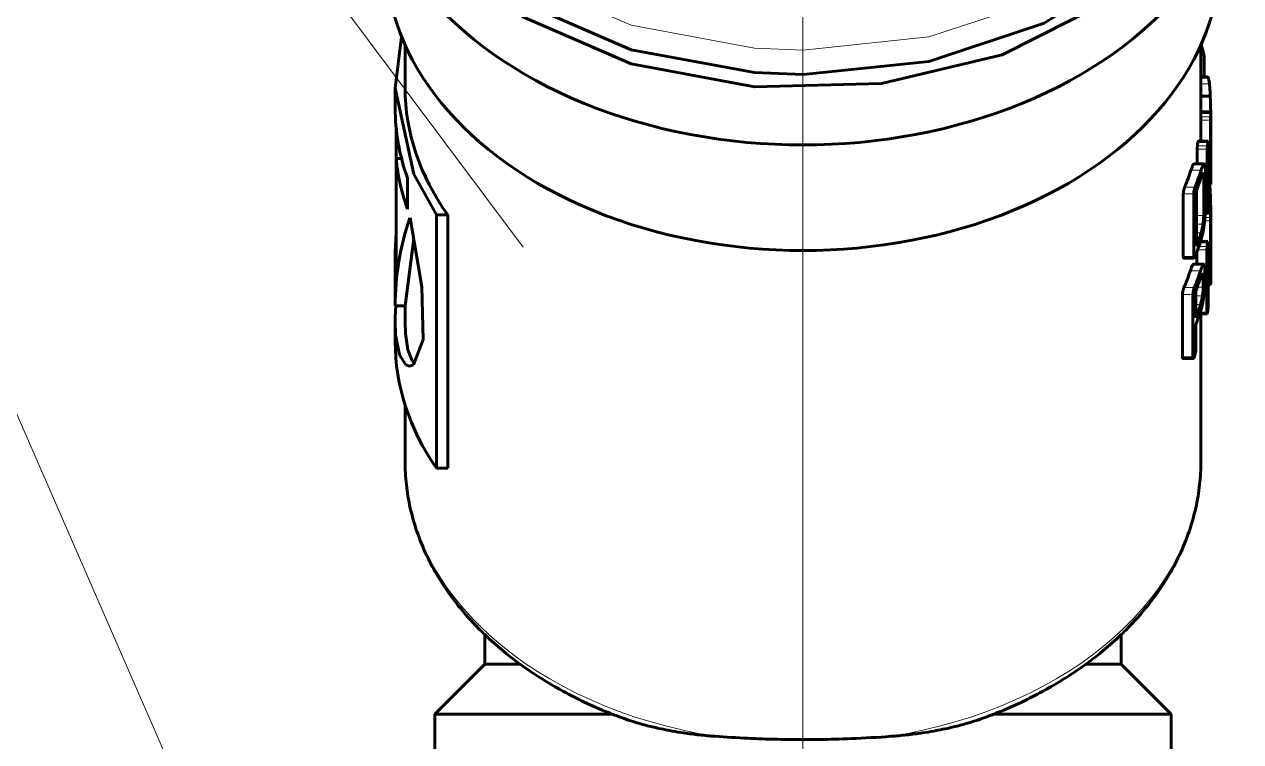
# Model space of a CAD drawing. Header units: millimetres. Extents: x -718 to 68664, y -49984 to -979.
# Drawn here: x 8978 to 9590, y -24023 to -23663 of the extents above; entities that cross this region are included whole.
import ezdxf

# ---------------------------------------------------------------- set-up
doc = ezdxf.new("R2010")
doc.units = ezdxf.units.MM
doc.linetypes.add('K5LT_BASIC', pattern=[0])
doc.linetypes.add('K5LT_THIN', pattern=[0])
doc.layers.add('Text', color=7, linetype='Continuous', lineweight=15)
doc.layers.add('ХВС (В1)_20', color=5, linetype='Continuous', lineweight=25)
doc.layers.add('Системный слой (1)', color=7, linetype='Continuous', true_color=0xc26c6c6c)

# ---------------------------------------------------------------- blocks, each defined once
blk = doc.blocks.new('U657')
at = {"layer": 'Системный слой (1)', "color": 150, "linetype": 'K5LT_BASIC', "lineweight": 60, "true_color": 0x0080ff}
for p, q in [((780.031, 160.318), (775.555, 159.388)), ((775.555, 159.388), (771.457, 156.675)), ((771.457, 156.675), (768.084, 152.409)), ((768.084, 152.409), (765.722, 146.95)), ((765.722, 146.95), (764.571, 140.762)), ((764.571, 140.762), (764.475, 138.318)), ((764.475, 138.318), (765.133, 131.987)), ((765.133, 131.987), (767.052, 126.192)), ((767.052, 126.192), (770.068, 121.423)), ((770.068, 121.423), (773.928, 118.083)), ((773.928, 118.083), (778.304, 116.455)), ((778.304, 116.455), (780.031, 116.318))]:
    blk.add_line(p, q, dxfattribs=at)
blk = doc.blocks.new('U662')
at = {"layer": 'Системный слой (1)', "color": 7, "linetype": 'K5LT_THIN', "lineweight": 18}
for p, q in [((781.263, 160.318), (776.786, 159.388)), ((776.786, 159.388), (772.688, 156.675)), ((772.688, 156.675), (769.316, 152.409)), ((769.316, 152.409), (766.954, 146.95)), ((766.954, 146.95), (765.803, 140.762)), ((765.803, 140.762), (765.706, 138.318)), ((765.706, 138.318), (766.364, 131.987)), ((766.364, 131.987), (768.283, 126.192)), ((768.283, 126.192), (771.299, 121.423)), ((771.299, 121.423), (775.159, 118.083)), ((775.159, 118.083), (779.535, 116.455)), ((779.535, 116.455), (781.263, 116.318))]:
    blk.add_line(p, q, dxfattribs=at)
blk = doc.blocks.new('U720')
at = {"layer": 'Системный слой (1)', "color": 150, "linetype": 'K5LT_BASIC', "lineweight": 60, "true_color": 0x0080ff}
for p, q in [((745.03, 158.318), (747.882, 158.318)), ((763.796, 158.318), (765.958, 158.318))]:
    blk.add_line(p, q, dxfattribs=at)
blk = doc.blocks.new('U721')
at = {"layer": 'Системный слой (1)', "color": 150, "linetype": 'K5LT_BASIC', "lineweight": 60, "true_color": 0x0080ff}
for p, q in [((745.03, 118.318), (752.456, 118.318)), ((762.596, 118.318), (765.958, 118.318))]:
    blk.add_line(p, q, dxfattribs=at)
blk = doc.blocks.new('U725')
at = {"layer": 'Системный слой (1)', "color": 150, "linetype": 'K5LT_BASIC', "lineweight": 60, "true_color": 0x0080ff}
for p, q in [((734.858, 154.318), (734.858, 152.532)), ((734.858, 124.104), (734.858, 122.318))]:
    blk.add_line(p, q, dxfattribs=at)
blk = doc.blocks.new('U726')
at = {"layer": 'Системный слой (1)', "color": 150, "linetype": 'K5LT_BASIC', "lineweight": 60, "true_color": 0x0080ff}
for p, q in [((779.324, 160.318), (774.848, 159.388)), ((779.678, 160.313), (779.324, 160.318)), ((774.848, 159.388), (770.75, 156.675)), ((770.75, 156.675), (767.377, 152.409)), ((767.377, 152.409), (765.015, 146.95)), ((765.015, 146.95), (763.864, 140.762)), ((763.864, 140.762), (764.021, 134.367)), ((764.021, 134.367), (765.472, 128.306)), ((765.472, 128.306), (768.096, 123.092)), ((768.096, 123.092), (771.669, 119.167)), ((771.669, 119.167), (775.89, 116.861)), ((775.89, 116.861), (779.324, 116.318)), ((779.324, 116.318), (779.678, 116.324))]:
    blk.add_line(p, q, dxfattribs=at)
blk = doc.blocks.new('U727')
at = {"layer": 'Системный слой (1)', "color": 150, "linetype": 'K5LT_BASIC', "lineweight": 60, "true_color": 0x0080ff}
for p, q in [((762.85, 117.829), (762.596, 117.826)), ((763.118, 117.835), (762.85, 117.829)), ((763.39, 117.844), (763.118, 117.835))]:
    blk.add_line(p, q, dxfattribs=at)
blk = doc.blocks.new('U728')
at = {"layer": 'Системный слой (1)', "color": 150, "linetype": 'K5LT_BASIC', "lineweight": 60, "true_color": 0x0080ff}
for p, q in [((759.675, 118.092), (759.85, 118.097)), ((759.85, 118.097), (759.958, 118.116)), ((759.958, 118.116), (759.992, 118.147)), ((759.992, 118.147), (759.992, 118.148))]:
    blk.add_line(p, q, dxfattribs=at)
blk = doc.blocks.new('U729')
at = {"layer": 'Системный слой (1)', "color": 150, "linetype": 'K5LT_BASIC', "lineweight": 60, "true_color": 0x0080ff}
for p, q in [((756.016, 117.955), (756.047, 117.958)), ((756.047, 117.958), (756.073, 117.961)), ((756.073, 117.961), (756.085, 117.965)), ((756.083, 117.967), (756.08, 117.968)), ((756.084, 117.966), (756.083, 117.967)), ((756.085, 117.965), (756.084, 117.966))]:
    blk.add_line(p, q, dxfattribs=at)
blk = doc.blocks.new('U730')
at = {"layer": 'Системный слой (1)', "color": 150, "linetype": 'K5LT_BASIC', "lineweight": 60, "true_color": 0x0080ff}
for p, q in [((757.473, 117.821), (757.51, 117.821)), ((757.51, 117.821), (757.535, 117.821)), ((757.535, 117.821), (757.544, 117.821)), ((757.544, 117.821), (757.542, 117.822))]:
    blk.add_line(p, q, dxfattribs=at)
blk = doc.blocks.new('U731')
at = {"layer": 'Системный слой (1)', "color": 150, "linetype": 'K5LT_BASIC', "lineweight": 60, "true_color": 0x0080ff}
for p, q in [((759.333, 118.178), (759.431, 118.181)), ((759.431, 118.181), (759.491, 118.193)), ((759.491, 118.193), (759.509, 118.213)), ((759.509, 118.213), (759.509, 118.213))]:
    blk.add_line(p, q, dxfattribs=at)
blk = doc.blocks.new('U732')
at = {"layer": 'Системный слой (1)', "color": 150, "linetype": 'K5LT_BASIC', "lineweight": 60, "true_color": 0x0080ff}
for p, q in [((750.224, 118.71), (750.215, 118.699)), ((750.251, 118.717), (750.224, 118.71)), ((750.292, 118.719), (750.251, 118.717))]:
    blk.add_line(p, q, dxfattribs=at)
blk.add_arc((750.228, 118.699), 0.0139, 181.42736, 206.19226, dxfattribs=at)
blk = doc.blocks.new('U733')
at = {"layer": 'Системный слой (1)', "color": 150, "linetype": 'K5LT_BASIC', "lineweight": 60, "true_color": 0x0080ff}
for p, q in [((755.267, 118.672), (755.255, 118.661)), ((755.255, 118.661), (755.267, 118.645)), ((755.298, 118.677), (755.267, 118.672)), ((755.267, 118.645), (755.299, 118.626)), ((755.341, 118.679), (755.298, 118.677)), ((755.299, 118.626), (755.341, 118.608))]:
    blk.add_line(p, q, dxfattribs=at)
blk = doc.blocks.new('U734')
at = {"layer": 'Системный слой (1)', "color": 150, "linetype": 'K5LT_BASIC', "lineweight": 60, "true_color": 0x0080ff}
for p, q in [((757.518, 117.993), (757.509, 117.989)), ((757.509, 117.989), (757.509, 117.988)), ((757.509, 117.988), (757.509, 117.987)), ((757.509, 117.987), (757.51, 117.986)), ((757.545, 117.996), (757.518, 117.993)), ((757.586, 117.997), (757.545, 117.996))]:
    blk.add_line(p, q, dxfattribs=at)
blk = doc.blocks.new('U735')
at = {"layer": 'Системный слой (1)', "color": 150, "linetype": 'K5LT_BASIC', "lineweight": 60, "true_color": 0x0080ff}
for p, q in [((754.871, 118.127), (754.914, 118.137)), ((754.914, 118.137), (754.94, 118.151)), ((754.94, 118.151), (754.949, 118.167)), ((754.949, 118.167), (754.948, 118.171))]:
    blk.add_line(p, q, dxfattribs=at)
blk = doc.blocks.new('U736')
at = {"layer": 'Системный слой (1)', "color": 150, "linetype": 'K5LT_BASIC', "lineweight": 60, "true_color": 0x0080ff}
for p, q in [((757.798, 117.825), (757.544, 117.823)), ((758.066, 117.83), (757.798, 117.825)), ((758.337, 117.838), (758.066, 117.83))]:
    blk.add_line(p, q, dxfattribs=at)
blk = doc.blocks.new('U737')
at = {"layer": 'Системный слой (1)', "color": 150, "linetype": 'K5LT_BASIC', "lineweight": 60, "true_color": 0x0080ff}
for p, q in [((762.525, 117.819), (762.562, 117.819)), ((762.562, 117.819), (762.587, 117.819)), ((762.587, 117.819), (762.596, 117.82)), ((762.596, 117.82), (762.595, 117.82))]:
    blk.add_line(p, q, dxfattribs=at)
blk = doc.blocks.new('U738')
at = {"layer": 'Системный слой (1)', "color": 150, "linetype": 'K5LT_BASIC', "lineweight": 60, "true_color": 0x0080ff}
for p, q in [((764.358, 118.003), (764.351, 117.996)), ((764.361, 118.01), (764.358, 118.003)), ((764.351, 117.996), (764.339, 117.989))]:
    blk.add_line(p, q, dxfattribs=at)
blk = doc.blocks.new('U739')
at = {"layer": 'Системный слой (1)', "color": 150, "linetype": 'K5LT_BASIC', "lineweight": 60, "true_color": 0x0080ff}
for p, q in [((752.466, 118.011), (752.456, 118.006)), ((752.456, 118.006), (752.457, 118.005)), ((752.457, 118.005), (752.457, 118.004)), ((752.457, 118.004), (752.458, 118.003)), ((752.493, 118.014), (752.466, 118.011)), ((752.534, 118.015), (752.493, 118.014))]:
    blk.add_line(p, q, dxfattribs=at)
blk = doc.blocks.new('U740')
at = {"layer": 'Системный слой (1)', "color": 150, "linetype": 'K5LT_BASIC', "lineweight": 60, "true_color": 0x0080ff}
for p, q in [((761.068, 117.94), (761.1, 117.943)), ((761.1, 117.943), (761.125, 117.945)), ((761.125, 117.945), (761.137, 117.95)), ((761.135, 117.951), (761.132, 117.953)), ((761.137, 117.95), (761.135, 117.951)), ((761.137, 117.95), (761.137, 117.95))]:
    blk.add_line(p, q, dxfattribs=at)
blk = doc.blocks.new('U741')
at = {"layer": 'Системный слой (1)', "color": 150, "linetype": 'K5LT_BASIC', "lineweight": 60, "true_color": 0x0080ff}
for p, q in [((751.064, 158.818), (752.055, 158.818)), ((752.851, 158.818), (755.568, 158.818)), ((762.806, 158.818), (763.796, 158.818))]:
    blk.add_line(p, q, dxfattribs=at)
blk = doc.blocks.new('U742')
at = {"layer": 'Системный слой (1)', "color": 150, "linetype": 'K5LT_BASIC', "lineweight": 60, "true_color": 0x0080ff}
for p, q in [((750.095, 157.959), (749.949, 157.843)), ((750.643, 158.177), (750.095, 157.959)), ((751.472, 158.299), (750.643, 158.177)), ((752.055, 158.318), (751.472, 158.299))]:
    blk.add_line(p, q, dxfattribs=at)
blk = doc.blocks.new('U743')
at = {"layer": 'Системный слой (1)', "color": 150, "linetype": 'K5LT_BASIC', "lineweight": 60, "true_color": 0x0080ff}
for p, q in [((755.568, 158.818), (754.576, 158.77)), ((756.56, 158.77), (755.568, 158.818))]:
    blk.add_line(p, q, dxfattribs=at)
blk = doc.blocks.new('U744')
at = {"layer": 'Системный слой (1)', "color": 150, "linetype": 'K5LT_BASIC', "lineweight": 60, "true_color": 0x0080ff}
for p, q in [((763.796, 158.818), (759.479, 157.888)), ((766.365, 158.494), (763.796, 158.818)), ((759.479, 157.888), (757.43, 156.736))]:
    blk.add_line(p, q, dxfattribs=at)
blk = doc.blocks.new('U745')
at = {"layer": 'Системный слой (1)', "color": 150, "linetype": 'K5LT_BASIC', "lineweight": 60, "true_color": 0x0080ff}
for p, q in [((750.402, 158.609), (749.892, 158.288)), ((751.396, 158.794), (750.402, 158.609)), ((752.055, 158.818), (751.396, 158.794)), ((752.31, 158.815), (752.055, 158.818)), ((752.575, 158.806), (752.31, 158.815)), ((752.851, 158.791), (752.575, 158.806)), ((749.892, 158.288), (749.828, 158.101)), ((749.828, 158.101), (749.903, 157.897)), ((749.903, 157.897), (751.175, 157.406)), ((753.814, 157.48), (757.284, 158.073)), ((751.175, 157.406), (753.814, 157.48))]:
    blk.add_line(p, q, dxfattribs=at)

msp = doc.modelspace()

# ---------------------------------------------------------------- linework, layer by layer
at = {"layer": 'Text'}
msp.add_line((9369.58, -22177.69), (9369.58, -25764.92), dxfattribs=at)
for points in [[(9228.92, -23774.83), (8742.8, -23126.01)], [(9225.34, -24433.89), (8851.49, -23577.21)]]:
    msp.add_lwpolyline(points, dxfattribs=at)
at = {"layer": 'ХВС (В1)_20', "lineweight": 60}
for p, q in [((9570.86, -23677.36), (9569.65, -23673.25)), ((9571.31, -23689.35), (9571.31, -23680.77)), ((9569.58, -23689.35), (9572.67, -23689.35)), ((9569.58, -23689.57), (9572.98, -23689.57)), ((9569.58, -23699.06), (9574.33, -23699.06)), ((9569.57, -23707), (9569.57, -23707.01)), ((9569.57, -23707), (9574.57, -23707)), ((9574.58, -23739.14), (9574.58, -23707.71)), ((9165.07, -23730.42), (9165.07, -23714.82)), ((9569.48, -23721.59), (9569.48, -23711.13)), ((9574.48, -23736.57), (9574.48, -23711.13)), ((9568.24, -23721.59), (9573.27, -23721.59)), ((9567.75, -23733.04), (9567.75, -23725.67)), ((9572.8, -23757.1), (9572.8, -23725.67)), ((9573.38, -23753.67), (9573.38, -23728.23)), ((9165.07, -23787.2), (9165.07, -23730.42)), ((9167.79, -23730.42), (9165.07, -23730.42)), ((9566.22, -23733.04), (9566.2, -23733.04)), ((9566.22, -23733.04), (9571.3, -23733.04)), ((9170.78, -23755.86), (9170.78, -23740.27)), ((9570.64, -23737.87), (9570.64, -23737.87)), ((9570.99, -23758.97), (9570.99, -23739.63)), ((9571.85, -23755.54), (9571.85, -23736.2)), ((9567.37, -23774.43), (9567.37, -23746.41)), ((9573.38, -23743.16), (9574.49, -23743.16)), ((9573.38, -23743.25), (9574.52, -23743.25)), ((9573.97, -23743.25), (9574, -23743.45)), ((9560.76, -23779.55), (9560.76, -23748.12)), ((9565.98, -23779.55), (9565.98, -23748.12)), ((9573.38, -23749.58), (9574.39, -23749.58)), ((9185.41, -23885.97), (9185.41, -23758.66)), ((9190.99, -23758.66), (9185.41, -23758.66)), ((9190.99, -23885.97), (9190.99, -23758.66)), ((9571.79, -23757.87), (9572.88, -23757.87)), ((9573.01, -23757.52), (9574.55, -23757.52)), ((9574.56, -23789.66), (9574.56, -23758.23)), ((9574.44, -23787.09), (9574.44, -23761.65)), ((9169.58, -23804.44), (9174.02, -23770.53)), ((9567.57, -23783.47), (9567.57, -23777.31)), ((9569.4, -23772.11), (9573.12, -23772.11)), ((9569.43, -23772.11), (9569.43, -23772)), ((9572.62, -23807.62), (9572.62, -23776.19)), ((9560.94, -23780.41), (9566.16, -23780.41)), ((9566.01, -23783.47), (9565.97, -23783.47)), ((9565.97, -23783.47), (9571.06, -23783.47)), ((9566.01, -23783.47), (9571.1, -23783.47)), ((9573.23, -23804.2), (9573.23, -23778.76)), ((9570.37, -23788.39), (9570.37, -23788.39)), ((9571.63, -23791.57), (9571.63, -23785.94)), ((9570.74, -23795), (9570.74, -23790.13)), ((9573.23, -23793.68), (9574.45, -23793.68)), ((9573.23, -23793.78), (9574.48, -23793.78)), ((9560.35, -23830.04), (9560.35, -23798.65)), ((9565.58, -23830.04), (9565.58, -23798.65)), ((9567, -23810.42), (9567, -23796.93)), ((9169.58, -23804.44), (9164.58, -23804.44)), ((9169.58, -23812.41), (9169.58, -23804.44)), ((9568.99, -23808.39), (9572.71, -23808.39)), ((9567, -23826.62), (9567, -23813.83)), ((9560.55, -23830.81), (9565.78, -23830.81)), ((9190.99, -23885.97), (9185.41, -23885.97)), ((9209.58, -23984.38), (9209.58, -23969.46)), ((9529.58, -23984.38), (9529.58, -23969.46)), ((9209.58, -23984.38), (9184.58, -24009.38)), ((9529.58, -23984.38), (9554.58, -24009.38)), ((9184.58, -24009.38), (9184.58, -24049.38)), ((9184.58, -24009.38), (9273.58, -24009.38)), ((9465.59, -24009.38), (9554.58, -24009.38)), ((9554.58, -24009.38), (9554.58, -24049.38))]:
    msp.add_line(p, q, dxfattribs=at)
at = {"layer": 'ХВС (В1)_20', "lineweight": 18}
for p, q in [((9569.58, -23677.36), (9570.86, -23677.36)), ((9569.58, -23680.77), (9571.31, -23680.77)), ((9569.58, -23692.92), (9573.89, -23692.92)), ((9569.5, -23709.5), (9574.5, -23709.5)), ((9569.54, -23707.72), (9574.55, -23707.72)), ((9569.57, -23707.01), (9574.57, -23707.01)), ((9569.48, -23711.13), (9574.48, -23711.13)), ((9568.07, -23722.26), (9573.1, -23722.26)), ((9568.21, -23721.63), (9573.24, -23721.63)), ((9567.75, -23725.67), (9572.8, -23725.67)), ((9567.85, -23724.04), (9572.89, -23724.04)), ((9566.2, -23733.04), (9571.29, -23733.04)), ((9564.6, -23736.25), (9569.73, -23736.25)), ((9569.73, -23739.63), (9570.99, -23739.63)), ((9561.49, -23744.71), (9566.69, -23744.71)), ((9573.38, -23743.45), (9574, -23743.45)), ((9560.76, -23748.12), (9565.98, -23748.12)), ((9567.37, -23758.97), (9570.99, -23758.97)), ((9571.77, -23758.25), (9574.51, -23758.25)), ((9571.82, -23757.1), (9572.8, -23757.1)), ((9573.01, -23757.53), (9574.55, -23757.53)), ((9567.37, -23763.39), (9570.63, -23763.39)), ((9571.49, -23761.65), (9574.44, -23761.65)), ((9571.64, -23760.02), (9574.46, -23760.02)), ((9567.37, -23767.68), (9569.73, -23767.68)), ((9567.99, -23776.19), (9572.62, -23776.19)), ((9568.57, -23774.56), (9572.71, -23774.56)), ((9569.18, -23772.78), (9572.94, -23772.78)), ((9569.38, -23772.16), (9573.09, -23772.16)), ((9560.76, -23779.55), (9565.98, -23779.55)), ((9564.3, -23786.75), (9569.44, -23786.75)), ((9570.37, -23788.39), (9570.37, -23788.39)), ((9561.09, -23795.23), (9566.31, -23795.23)), ((9567.75, -23795), (9570.74, -23795)), ((9569.44, -23790.13), (9570.74, -23790.13)), ((9560.35, -23798.65), (9565.58, -23798.65)), ((9567, -23799.37), (9570.37, -23799.37)), ((9567, -23803.67), (9569.43, -23803.67)), ((9569.25, -23807.62), (9572.62, -23807.62)), ((9560.35, -23830.04), (9565.58, -23830.04))]:
    msp.add_line(p, q, dxfattribs=at)
at = {"layer": 'ХВС (В1)_20', "lineweight": 60}
for centre, major_axis, ratio, start_param, end_param in [((9369.58, -23568), (-220, 0), 0.707107, 0, 3.141593), ((9369.58, -23628.1), (-210, 0), 0.707107, 0, 3.141593), ((9369.58, -23695), (-200, 0), 0.707107, 0, 0.466903), ((9369.58, -23704.9), (-205, 0), 0.707107, 0, 0.246457), ((9369.58, -23742.38), (-205, 0), 0.900046, 3.17309, 3.250764), ((9369.58, -23748.94), (-205, 0), 0.933996, 3.171815, 3.249961), ((9369.58, -23720.5), (-205, 0), 0.707107, 0.068483, 0.246457), ((9369.58, -23704.87), (200, 0), 0.707107, -0.285564, -0.223719), ((9369.58, -23704.87), (205, 0), 0.707107, -0.278411, -0.218173), ((9369.58, -23708.28), (205, 0), 0.707107, -0.266166, -0.218165), ((9369.58, -23743.81), (-205, 0), 0.105763, 3.16735, 3.171815), ((9369.58, -23740.41), (205, 0), 0.537547, -0.025757, -0.020273), ((9369.58, -23804.44), (-205, 0), 0.809289, 6.012699, 6.283185), ((9369.58, -23739.71), (205, 0), 0.707107, -0.278411, -0.218173), ((9369.58, -23736.31), (205, 0), 0.707107, -0.266166, -0.218165), ((9369.58, -23794.09), (-205, 0), 0.900046, 3.179547, 3.257259), ((9369.58, -23800.7), (-205, 0), 0.933996, 3.178271, 3.256455), ((9369.58, -23754.46), (200, 0), 0.707107, -0.292439, -0.230306), ((9369.58, -23754.46), (205, 0), 0.707107, -0.285104, -0.224591), ((9369.58, -23847.56), (0, 366.35), 0.559575, -1.399857, -1.397121), ((9369.58, -23917.89), (0, 779.79), 0.262891, -1.400774, -1.399857), ((9369.58, -23757.87), (205, 0), 0.707107, -0.272861, -0.224779), ((9369.58, -23794.47), (-205, 0), 0.105763, 3.173806, 3.178271), ((9369.58, -23790.23), (205, 0), 0.537547, -0.032213, -0.026728), ((9369.58, -23771.36), (205, 0), 0.707107, -0.272861, -0.224779), ((9369.58, -23774.76), (205, 0), 0.707107, -0.272861, -0.224802), ((9369.58, -23822.31), (-205, 0), 0.707107, 0, 0.454646)]:
    msp.add_ellipse(centre, major_axis=major_axis, ratio=ratio, start_param=start_param, end_param=end_param, dxfattribs=at)
at = {"layer": 'ХВС (В1)_20', "lineweight": 18}
for major_axis, start_param, end_param in [((-200, 0), 0, 1.348049), ((200, 0), 4.935137, 6.283185)]:
    msp.add_ellipse((9369.58, -23882.66), major_axis=major_axis, ratio=0.707107, start_param=start_param, end_param=end_param, dxfattribs=at)
at = {"layer": 'ХВС (В1)_20', "lineweight": 60}
for points, knots in [([(9570.86, -23677.36), (9570.91, -23677.55), (9571, -23677.89), (9571.09, -23678.37), (9571.16, -23678.74), (9571.2, -23679.08), (9571.24, -23679.4), (9571.27, -23679.68), (9571.29, -23679.94), (9571.31, -23680.32), (9571.31, -23680.59), (9571.31, -23680.77)], [0, 0, 0, 0, 2.543696, 4.054479, 5.009695, 6.092528, 7.153958, 7.937966, 8.814073, 9.704177, 12, 12, 12, 12]), ([(9572.98, -23689.57), (9573.01, -23689.57), (9573.13, -23689.61), (9573.31, -23689.89), (9573.49, -23690.49), (9573.64, -23691.14), (9573.77, -23691.96), (9573.86, -23692.63), (9573.89, -23692.92)], [0, 0, 0, 0, 1.064452, 3.750026, 4.989202, 6.252938, 7.887654, 9, 9, 9, 9]), ([(9573.89, -23692.92), (9573.92, -23693.13), (9573.96, -23693.53), (9574.03, -23694.27), (9574.1, -23695.06), (9574.2, -23696.36), (9574.27, -23697.67), (9574.32, -23698.75), (9574.33, -23699.06)], [0, 0, 0, 0, 1.102826, 2.116591, 3.676838, 4.773256, 7.796527, 9, 9, 9, 9]), ([(9569.5, -23709.5), (9569.5, -23709.64), (9569.5, -23709.85), (9569.49, -23710.15), (9569.48, -23710.59), (9569.48, -23710.92), (9569.48, -23711.13)], [0, 0, 0, 0, 1.645394, 2.474411, 3.595864, 7, 7, 7, 7]), ([(9569.54, -23707.72), (9569.54, -23707.81), (9569.54, -23707.98), (9569.53, -23708.27), (9569.52, -23708.56), (9569.51, -23708.98), (9569.51, -23709.29), (9569.5, -23709.5)], [0, 0, 0, 0, 1.568169, 2.751651, 4.144738, 5.451486, 8, 8, 8, 8]), ([(9569.57, -23707.01), (9569.57, -23707.03), (9569.57, -23707.09), (9569.56, -23707.22), (9569.55, -23707.39), (9569.55, -23707.57), (9569.54, -23707.72)], [0, 0, 0, 0, 2.391246, 3.48986, 4.458949, 7, 7, 7, 7]), ([(9574.5, -23709.5), (9574.5, -23709.64), (9574.5, -23709.85), (9574.49, -23710.15), (9574.49, -23710.59), (9574.48, -23710.92), (9574.48, -23711.13)], [0, 0, 0, 0, 1.64535, 2.474343, 3.595792, 7, 7, 7, 7]), ([(9574.55, -23707.72), (9574.54, -23707.8), (9574.54, -23708.01), (9574.53, -23708.33), (9574.52, -23708.67), (9574.51, -23709.05), (9574.51, -23709.33), (9574.5, -23709.5)], [0, 0, 0, 0, 1.425278, 3.307039, 4.630418, 5.84582, 8, 8, 8, 8]), ([(9574.57, -23707.01), (9574.57, -23707.03), (9574.57, -23707.08), (9574.56, -23707.21), (9574.56, -23707.38), (9574.55, -23707.56), (9574.55, -23707.72)], [0, 0, 0, 0, 2.348558, 3.404516, 4.330799, 7, 7, 7, 7]), ([(9568.07, -23722.26), (9568.05, -23722.35), (9568.02, -23722.57), (9567.96, -23722.98), (9567.9, -23723.48), (9567.86, -23723.86), (9567.85, -23724.04)], [0, 0, 0, 0, 1.420944, 3.024451, 5.065312, 7, 7, 7, 7]), ([(9568.21, -23721.63), (9568.18, -23721.73), (9568.13, -23721.91), (9568.08, -23722.17), (9568.07, -23722.26)], [0, 0, 0, 0, 3.469355, 5, 5, 5, 5]), ([(9573.1, -23722.26), (9573.09, -23722.34), (9573.06, -23722.55), (9573.01, -23722.87), (9572.97, -23723.19), (9572.93, -23723.57), (9572.91, -23723.85), (9572.89, -23724.04)], [0, 0, 0, 0, 1.510523, 3.286535, 4.542808, 5.730612, 8, 8, 8, 8]), ([(9573.24, -23721.63), (9573.22, -23721.71), (9573.18, -23721.88), (9573.13, -23722.12), (9573.1, -23722.26)], [0, 0, 0, 0, 2.71056, 5, 5, 5, 5]), ([(9567.85, -23724.04), (9567.83, -23724.18), (9567.81, -23724.46), (9567.78, -23724.89), (9567.76, -23725.31), (9567.75, -23725.55), (9567.75, -23725.67)], [0, 0, 0, 0, 1.665066, 3.365567, 5.145554, 7, 7, 7, 7]), ([(9572.89, -23724.04), (9572.88, -23724.18), (9572.85, -23724.46), (9572.82, -23724.89), (9572.8, -23725.31), (9572.8, -23725.55), (9572.8, -23725.67)], [0, 0, 0, 0, 1.664852, 3.365117, 5.145171, 7, 7, 7, 7]), ([(9566.2, -23733.04), (9566.13, -23733.04), (9566.01, -23733.1), (9565.84, -23733.29), (9565.7, -23733.49), (9565.54, -23733.78), (9565.35, -23734.18), (9565.1, -23734.79), (9564.85, -23735.49), (9564.67, -23736.04), (9564.6, -23736.25)], [0, 0, 0, 0, 2.082279, 3.092152, 4.117345, 5.176457, 6.57186, 7.883338, 9.84757, 11, 11, 11, 11]), ([(9571.29, -23733.04), (9571.23, -23733.04), (9571.1, -23733.1), (9570.91, -23733.31), (9570.74, -23733.59), (9570.59, -23733.89), (9570.33, -23734.47), (9570.04, -23735.27), (9569.79, -23736.05), (9569.73, -23736.25)], [0, 0, 0, 0, 1.64083, 3.064282, 4.256613, 5.124851, 6.001187, 9.01839, 10, 10, 10, 10]), ([(9570.64, -23737.87), (9570.6, -23737.87), (9570.53, -23737.89), (9570.42, -23738.01), (9570.32, -23738.15), (9570.22, -23738.32), (9570.1, -23738.59), (9569.93, -23739.01), (9569.8, -23739.43), (9569.73, -23739.65)], [0, 0, 0, 0, 1.620683, 3.025047, 4.189607, 5.026075, 6.060009, 8.045465, 10, 10, 10, 10]), ([(9574.54, -23742.65), (9574.55, -23742.55), (9574.55, -23742.35), (9574.56, -23741.78), (9574.57, -23741.27), (9574.57, -23740.86)], [0, 0, 0, 0, 1.282526, 2.352049, 6, 6, 6, 6]), ([(9574.57, -23740.86), (9574.57, -23740.69), (9574.57, -23740.43), (9574.58, -23740.08), (9574.58, -23739.83), (9574.58, -23739.6), (9574.58, -23739.36), (9574.58, -23739.22), (9574.58, -23739.14)], [0, 0, 0, 0, 2.566828, 3.771722, 5.150837, 6.366147, 7.417395, 9, 9, 9, 9]), ([(9561.49, -23744.71), (9561.43, -23744.85), (9561.31, -23745.15), (9561.16, -23745.59), (9561.04, -23746), (9560.96, -23746.32), (9560.9, -23746.6), (9560.86, -23746.85), (9560.83, -23747.08), (9560.8, -23747.34), (9560.77, -23747.6), (9560.76, -23747.86), (9560.76, -23748.03), (9560.76, -23748.12)], [0, 0, 0, 0, 2.163288, 4.33835, 5.589383, 6.856485, 7.836821, 8.664021, 9.467708, 10.455216, 11.614508, 12.647784, 14, 14, 14, 14]), ([(9566.69, -23744.71), (9566.61, -23744.91), (9566.49, -23745.22), (9566.36, -23745.63), (9566.29, -23745.88), (9566.23, -23746.12), (9566.15, -23746.46), (9566.08, -23746.86), (9566.01, -23747.4), (9565.98, -23747.81), (9565.98, -23748.07), (9565.98, -23748.12)], [0, 0, 0, 0, 2.659363, 3.768749, 4.33254, 5.108797, 6.140093, 7.442054, 8.808615, 11.339661, 12, 12, 12, 12]), ([(9574, -23743.45), (9574.02, -23743.65), (9574.06, -23744.06), (9574.13, -23744.8), (9574.19, -23745.59), (9574.27, -23746.88), (9574.34, -23748.19), (9574.38, -23749.27), (9574.39, -23749.58)], [0, 0, 0, 0, 1.103215, 2.117334, 3.678106, 4.774684, 7.797109, 9, 9, 9, 9]), ([(9570.63, -23763.39), (9570.69, -23762.98), (9570.78, -23762.29), (9570.88, -23761.32), (9570.94, -23760.59), (9570.97, -23759.95), (9570.99, -23759.44), (9570.99, -23759.12), (9570.99, -23758.97)], [0, 0, 0, 0, 2.254477, 3.777838, 5.478674, 6.6135, 7.878521, 9, 9, 9, 9]), ([(9571.3, -23763.29), (9571.4, -23762.51), (9571.52, -23761.44), (9571.64, -23760.13), (9571.71, -23759.23), (9571.77, -23758.31), (9571.81, -23757.42), (9571.84, -23756.49), (9571.85, -23755.89), (9571.85, -23755.54)], [0, 0, 0, 0, 2.746743, 3.712532, 4.724647, 6.024639, 7.220936, 8.314093, 10, 10, 10, 10]), ([(9572.91, -23757.86), (9572.93, -23757.79), (9572.96, -23757.7), (9573, -23757.56), (9573.03, -23757.45), (9573.05, -23757.35), (9573.08, -23757.24), (9573.09, -23757.16), (9573.1, -23757.1)], [0, 0, 0, 0, 2.944921, 4.268306, 5.644742, 6.794748, 7.717855, 9, 9, 9, 9]), ([(9573.1, -23757.1), (9573.13, -23756.96), (9573.16, -23756.73), (9573.24, -23756.17), (9573.28, -23755.73), (9573.31, -23755.4)], [0, 0, 0, 0, 1.844905, 2.830596, 6, 6, 6, 6]), ([(9573.31, -23755.4), (9573.32, -23755.26), (9573.34, -23755.05), (9573.35, -23754.75), (9573.36, -23754.51), (9573.37, -23754.25), (9573.38, -23753.96), (9573.38, -23753.78), (9573.38, -23753.67)], [0, 0, 0, 0, 1.946392, 2.923351, 4.168485, 5.564325, 6.980058, 9, 9, 9, 9]), ([(9574.51, -23758.25), (9574.51, -23758.33), (9574.5, -23758.53), (9574.49, -23758.86), (9574.48, -23759.2), (9574.47, -23759.57), (9574.47, -23759.85), (9574.46, -23760.02)], [0, 0, 0, 0, 1.425297, 3.306976, 4.630196, 5.845429, 8, 8, 8, 8]), ([(9574.55, -23757.53), (9574.55, -23757.55), (9574.54, -23757.61), (9574.54, -23757.73), (9574.53, -23757.9), (9574.52, -23758.08), (9574.51, -23758.25)], [0, 0, 0, 0, 2.348432, 3.404334, 4.330581, 7, 7, 7, 7]), ([(9569.73, -23771.09), (9569.86, -23770.67), (9570.1, -23769.81), (9570.46, -23768.32), (9570.73, -23766.97), (9571.02, -23765.27), (9571.19, -23764.14), (9571.3, -23763.29)], [0, 0, 0, 0, 1.65335, 3.135278, 4.897556, 5.672289, 8, 8, 8, 8]), ([(9569.73, -23767.68), (9569.81, -23767.4), (9569.98, -23766.83), (9570.2, -23765.87), (9570.43, -23764.73), (9570.56, -23763.89), (9570.63, -23763.39)], [0, 0, 0, 0, 1.716939, 3.321398, 4.808749, 7, 7, 7, 7]), ([(9574.46, -23760.02), (9574.46, -23760.16), (9574.45, -23760.37), (9574.45, -23760.67), (9574.44, -23761.11), (9574.44, -23761.45), (9574.44, -23761.65)], [0, 0, 0, 0, 1.645434, 2.474482, 3.595846, 7, 7, 7, 7]), ([(9572.71, -23774.56), (9572.7, -23774.7), (9572.68, -23774.99), (9572.65, -23775.41), (9572.62, -23775.83), (9572.62, -23776.08), (9572.62, -23776.19)], [0, 0, 0, 0, 1.665219, 3.365895, 5.145836, 7, 7, 7, 7]), ([(9572.94, -23772.78), (9572.93, -23772.87), (9572.89, -23773.07), (9572.84, -23773.39), (9572.8, -23773.71), (9572.76, -23774.09), (9572.73, -23774.37), (9572.71, -23774.56)], [0, 0, 0, 0, 1.510772, 3.286533, 4.542021, 5.728926, 8, 8, 8, 8]), ([(9573.09, -23772.16), (9573.06, -23772.23), (9573.02, -23772.4), (9572.96, -23772.65), (9572.94, -23772.78)], [0, 0, 0, 0, 2.709428, 5, 5, 5, 5]), ([(9560.76, -23779.55), (9560.76, -23779.71), (9560.76, -23779.94), (9560.8, -23780.17), (9560.83, -23780.29), (9560.87, -23780.38), (9560.91, -23780.41), (9560.94, -23780.41)], [0, 0, 0, 0, 2.816795, 4.202927, 5.38089, 6.26643, 8, 8, 8, 8]), ([(9565.97, -23783.47), (9565.9, -23783.48), (9565.75, -23783.56), (9565.5, -23783.85), (9565.23, -23784.33), (9564.9, -23785.06), (9564.58, -23785.92), (9564.36, -23786.56), (9564.3, -23786.75)], [0, 0, 0, 0, 1.580778, 3.136463, 4.478865, 6.061056, 8.194579, 9, 9, 9, 9]), ([(9571.06, -23783.47), (9570.98, -23783.48), (9570.85, -23783.56), (9570.62, -23783.84), (9570.41, -23784.21), (9570.1, -23784.86), (9569.78, -23785.71), (9569.52, -23786.47), (9569.44, -23786.75)], [0, 0, 0, 0, 1.743774, 2.907759, 4.246476, 5.450608, 7.786219, 9, 9, 9, 9]), ([(9570.37, -23788.39), (9570.33, -23788.39), (9570.26, -23788.42), (9570.14, -23788.53), (9570.04, -23788.68), (9569.94, -23788.85), (9569.82, -23789.11), (9569.64, -23789.54), (9569.5, -23789.95), (9569.43, -23790.18)], [0, 0, 0, 0, 1.617462, 3.018904, 4.180863, 5.015488, 6.047455, 8.033879, 10, 10, 10, 10]), ([(9570.74, -23790.13), (9570.74, -23789.95), (9570.73, -23789.56), (9570.7, -23789.14), (9570.66, -23788.85), (9570.61, -23788.65), (9570.52, -23788.45), (9570.43, -23788.39), (9570.37, -23788.39)], [0, 0, 0, 0, 1.453022, 3.292223, 4.309773, 5.204408, 6.641948, 9, 9, 9, 9]), ([(9574.55, -23791.38), (9574.55, -23791.21), (9574.56, -23790.95), (9574.56, -23790.61), (9574.56, -23790.36), (9574.56, -23790.12), (9574.56, -23789.89), (9574.56, -23789.74), (9574.56, -23789.66)], [0, 0, 0, 0, 2.566713, 3.771554, 5.150611, 6.365895, 7.417145, 9, 9, 9, 9]), ([(9561.09, -23795.23), (9561.03, -23795.37), (9560.91, -23795.67), (9560.76, -23796.11), (9560.64, -23796.52), (9560.56, -23796.84), (9560.5, -23797.12), (9560.45, -23797.37), (9560.42, -23797.6), (9560.39, -23797.86), (9560.36, -23798.11), (9560.35, -23798.38), (9560.35, -23798.55), (9560.35, -23798.65)], [0, 0, 0, 0, 2.169613, 4.345089, 5.594122, 6.85841, 7.837024, 8.661792, 9.461993, 10.443944, 11.599816, 12.633876, 14, 14, 14, 14]), ([(9566.31, -23795.23), (9566.23, -23795.43), (9566.11, -23795.74), (9565.97, -23796.15), (9565.9, -23796.4), (9565.83, -23796.65), (9565.76, -23796.98), (9565.69, -23797.32), (9565.65, -23797.63), (9565.62, -23797.88), (9565.59, -23798.24), (9565.58, -23798.49), (9565.58, -23798.65)], [0, 0, 0, 0, 2.882471, 4.084609, 4.695275, 5.535812, 6.665178, 8.080251, 8.916797, 9.839455, 10.80215, 13, 13, 13, 13]), ([(9570.37, -23799.37), (9570.43, -23798.96), (9570.51, -23798.39), (9570.58, -23797.68), (9570.63, -23797.2), (9570.67, -23796.69), (9570.71, -23796.19), (9570.73, -23795.61), (9570.74, -23795.23), (9570.74, -23795)], [0, 0, 0, 0, 2.596189, 3.512552, 4.47639, 5.721327, 6.895139, 7.998274, 10, 10, 10, 10]), ([(9571.05, -23799.29), (9571.16, -23798.52), (9571.28, -23797.47), (9571.4, -23796.17), (9571.48, -23795.28), (9571.54, -23794.37), (9571.59, -23793.48), (9571.62, -23792.53), (9571.63, -23791.92), (9571.63, -23791.57)], [0, 0, 0, 0, 2.715538, 3.672475, 4.677406, 5.972332, 7.168914, 8.267676, 10, 10, 10, 10]), ([(9574.51, -23793.17), (9574.52, -23793.07), (9574.52, -23792.87), (9574.54, -23792.31), (9574.55, -23791.79), (9574.55, -23791.38)], [0, 0, 0, 0, 1.282583, 2.352193, 6, 6, 6, 6]), ([(9569.43, -23807.07), (9569.58, -23806.61), (9569.83, -23805.74), (9570.15, -23804.46), (9570.46, -23803.01), (9570.77, -23801.32), (9570.97, -23799.92), (9571.05, -23799.29)], [0, 0, 0, 0, 1.831979, 3.180396, 4.177626, 6.257531, 8, 8, 8, 8]), ([(9569.43, -23803.67), (9569.52, -23803.39), (9569.69, -23802.82), (9569.92, -23801.86), (9570.15, -23800.72), (9570.29, -23799.88), (9570.37, -23799.37)], [0, 0, 0, 0, 1.712256, 3.312836, 4.798836, 7, 7, 7, 7]), ([(9572.73, -23808.38), (9572.76, -23808.32), (9572.79, -23808.22), (9572.83, -23808.08), (9572.86, -23807.98), (9572.89, -23807.87), (9572.91, -23807.76), (9572.93, -23807.68), (9572.94, -23807.62)], [0, 0, 0, 0, 2.943414, 4.266178, 5.642121, 6.791979, 7.715283, 9, 9, 9, 9]), ([(9572.94, -23807.62), (9572.97, -23807.47), (9573.01, -23807.22), (9573.06, -23806.84), (9573.11, -23806.43), (9573.14, -23806.13), (9573.16, -23805.92)], [0, 0, 0, 0, 2.304643, 3.601552, 4.731705, 7, 7, 7, 7]), ([(9573.16, -23805.92), (9573.17, -23805.78), (9573.18, -23805.57), (9573.2, -23805.28), (9573.22, -23805.03), (9573.23, -23804.77), (9573.23, -23804.49), (9573.23, -23804.3), (9573.23, -23804.2)], [0, 0, 0, 0, 1.945719, 2.922169, 4.166288, 5.561206, 6.976639, 9, 9, 9, 9]), ([(9566.82, -23828.34), (9566.84, -23828.2), (9566.88, -23828), (9566.92, -23827.72), (9566.95, -23827.49), (9566.97, -23827.26), (9567, -23826.95), (9567, -23826.74), (9567, -23826.62)], [0, 0, 0, 0, 1.900001, 2.817027, 3.980684, 5.279549, 6.48096, 9, 9, 9, 9]), ([(9560.35, -23830.04), (9560.35, -23830.14), (9560.35, -23830.31), (9560.37, -23830.52), (9560.41, -23830.67), (9560.46, -23830.78), (9560.52, -23830.81), (9560.55, -23830.81)], [0, 0, 0, 0, 1.78631, 3.067119, 4.624806, 6.026586, 8, 8, 8, 8]), ([(9565.84, -23830.8), (9565.9, -23830.73), (9565.98, -23830.62), (9566.08, -23830.46), (9566.16, -23830.34), (9566.21, -23830.24), (9566.26, -23830.14), (9566.29, -23830.08), (9566.31, -23830.04)], [0, 0, 0, 0, 3.276426, 4.94159, 6.138607, 7.368219, 8.20861, 9, 9, 9, 9]), ([(9566.31, -23830.04), (9566.36, -23829.93), (9566.43, -23829.72), (9566.55, -23829.39), (9566.67, -23828.95), (9566.76, -23828.59), (9566.82, -23828.34)], [0, 0, 0, 0, 1.797751, 2.978198, 4.314108, 7, 7, 7, 7]), ([(9278.04, -24011.08), (9275.93, -24010.31), (9273.85, -24009.5), (9267.65, -24007), (9263.59, -24005.23), (9256.09, -24001.68), (9252.62, -23999.92), (9243.63, -23995.04), (9238.23, -23991.78), (9228.1, -23984.97), (9223.35, -23981.43), (9215.63, -23975.05), (9212.63, -23972.24), (9208.55, -23968.52), (9207.6, -23967.53), (9202.95, -23962.81), (9199.51, -23958.95), (9193.27, -23951.14), (9190.45, -23947.2), (9185.69, -23939.71), (9183.67, -23936.19), (9179.87, -23928.7), (9178.12, -23924.73), (9175.14, -23916.8), (9173.89, -23912.85), (9171.89, -23904.97), (9171.12, -23901.03), (9170.04, -23893.19), (9169.72, -23889.28), (9169.6, -23884.49), (9169.59, -23883.6), (9169.58, -23882.69), (9169.58, -23882.68), (9169.58, -23882.66)], [2.673589, 2.673589, 2.673589, 2.673589, 3.044803, 3.044803, 3.787231, 3.787231, 4.449893, 4.449893, 5.549501, 5.549501, 6.614907, 6.614907, 7.380032, 7.380032, 7.639675, 7.639675, 8.62708, 8.62708, 9.577145, 9.577145, 10.391149, 10.391149, 11.279003, 11.279003, 12.138344, 12.138344, 12.980132, 12.980132, 13.808538, 13.808538, 13.996712, 13.996712, 14, 14, 14, 14]), ([(9461.13, -24011.08), (9463.24, -24010.31), (9465.32, -24009.5), (9471.52, -24007), (9475.58, -24005.23), (9483.08, -24001.68), (9486.55, -23999.92), (9495.54, -23995.04), (9500.94, -23991.78), (9511.07, -23984.97), (9515.82, -23981.43), (9523.54, -23975.05), (9526.54, -23972.24), (9530.62, -23968.52), (9531.57, -23967.53), (9536.22, -23962.81), (9539.66, -23958.95), (9545.9, -23951.14), (9548.72, -23947.2), (9553.48, -23939.71), (9555.5, -23936.19), (9559.3, -23928.7), (9561.05, -23924.73), (9564.03, -23916.8), (9565.28, -23912.85), (9567.28, -23904.97), (9568.05, -23901.03), (9569.13, -23893.19), (9569.45, -23889.28), (9569.57, -23884.49), (9569.58, -23883.6), (9569.58, -23882.69), (9569.58, -23882.68), (9569.58, -23882.66)], [2.67358, 2.67358, 2.67358, 2.67358, 3.044792, 3.044792, 3.787217, 3.787217, 4.449886, 4.449886, 5.549496, 5.549496, 6.614902, 6.614902, 7.380027, 7.380027, 7.639671, 7.639671, 8.627077, 8.627077, 9.577142, 9.577142, 10.391149, 10.391149, 11.279004, 11.279004, 12.138345, 12.138345, 12.980134, 12.980134, 13.80854, 13.80854, 13.996711, 13.996711, 14, 14, 14, 14]), ([(9325.4, -24020.59), (9322.79, -24020.39), (9317.46, -24019.92), (9310.29, -24019.02), (9302.63, -24017.78), (9295.46, -24016.31), (9286.8, -24014.08), (9281.32, -24012.3), (9278.04, -24011.08)], [0, 0, 0, 0, 1.397873, 2.86882, 3.920864, 5.658059, 6.951463, 9, 9, 9, 9]), ([(9413.77, -24020.59), (9416.38, -24020.39), (9421.71, -24019.92), (9428.88, -24019.02), (9436.54, -24017.78), (9443.71, -24016.31), (9452.37, -24014.08), (9457.85, -24012.3), (9461.13, -24011.08)], [0, 0, 0, 0, 1.397868, 2.868809, 3.920849, 5.658044, 6.951453, 9, 9, 9, 9]), ([(9325.4, -24020.59), (9330.83, -24020.99), (9339.74, -24021.53), (9354.51, -24022.09), (9366.5, -24022.26), (9380.38, -24022.17), (9395.22, -24021.77), (9407.18, -24021.08), (9413.77, -24020.59)], [0, 0, 0, 0, 1.694624, 2.747888, 4.500001, 5.31962, 6.945041, 9, 9, 9, 9])]:
    msp.add_open_spline(points, degree=3, knots=knots, dxfattribs=at)
msp.add_open_spline([(9568.24, -23721.59), (9568.23, -23721.59), (9568.22, -23721.6), (9568.21, -23721.63)], degree=3, dxfattribs=at)

# ---------------------------------------------------------------- block references
at = {"layer": 'ХВС (В1)_20', "xscale": 10, "yscale": 10, "zscale": 10, "rotation": 90}
for name in ['U662', 'U657', 'U726', 'U744', 'U720', 'U721', 'U738', 'U741', 'U727', 'U737', 'U740', 'U728', 'U731', 'U736', 'U734', 'U730', 'U745', 'U743', 'U729', 'U733', 'U735', 'U739', 'U742', 'U732', 'U725']:
    msp.add_blockref(name, (10752.77, -31332.96), dxfattribs=at)

doc.saveas('drawing.dxf')
